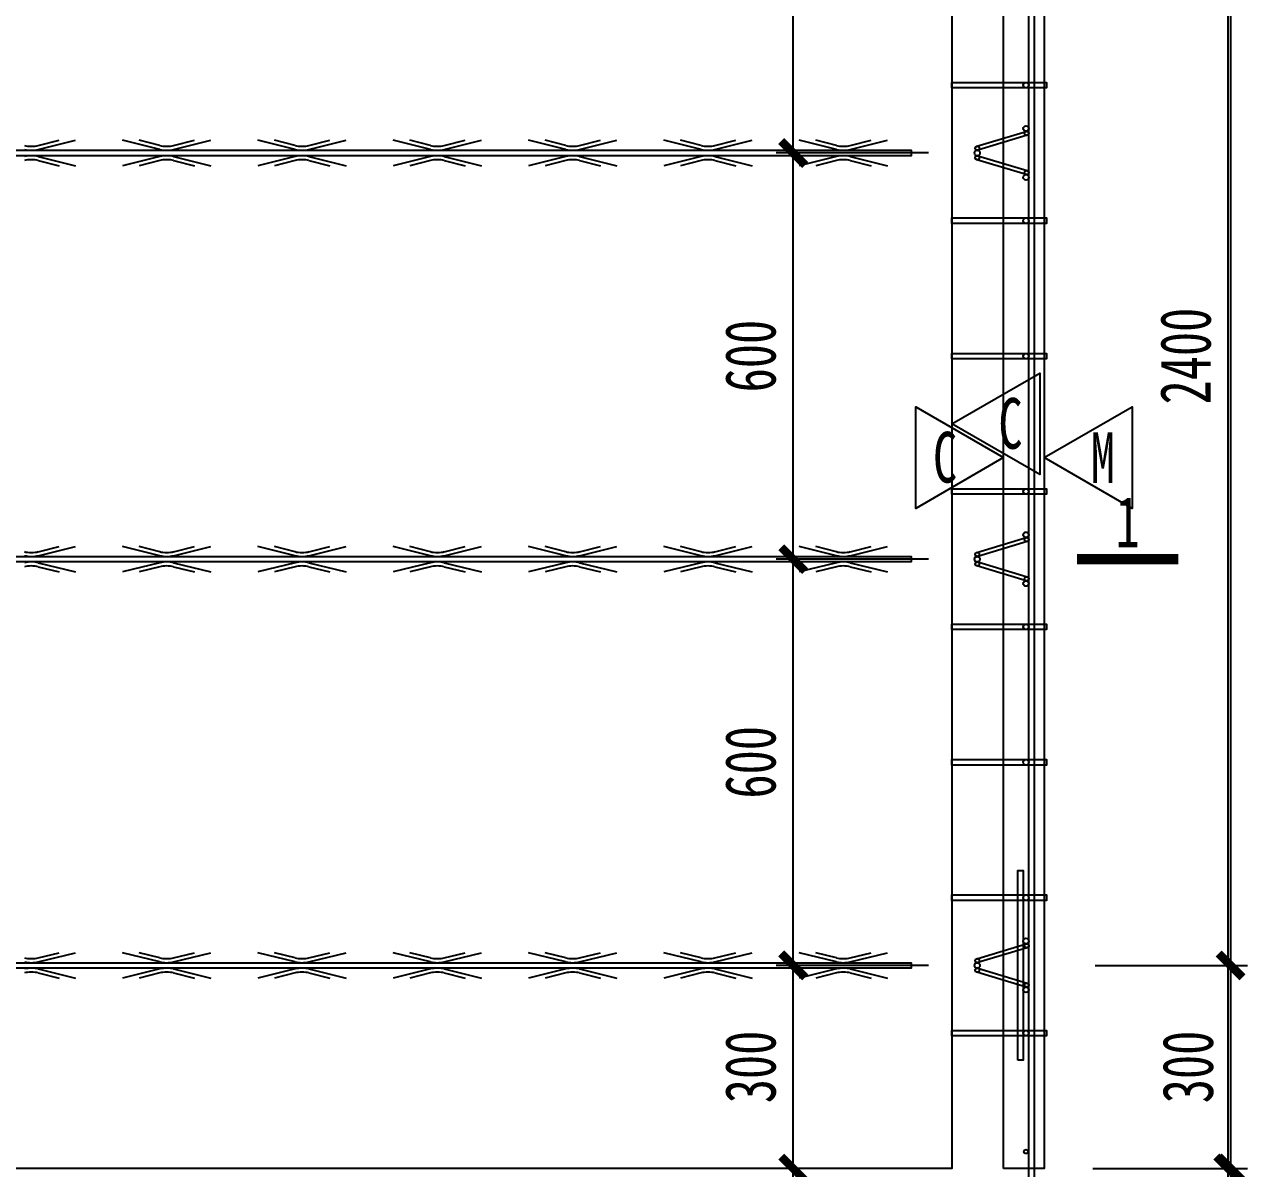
# Model space of a CAD drawing. Extents: x -524 to 129100, y -10500 to 1.
# Drawn here: x 52122 to 53930, y -3380 to -1690 of the extents above; entities that cross this region are included whole.
import ezdxf

# ---------------------------------------------------------------- set-up
doc = ezdxf.new("R2010")
doc.units = 0
doc.header["$LTSCALE"] = 250
doc.linetypes.add('BeePC_CENTER', pattern=[2, 1.25, -0.25, 0.25, -0.25])
doc.layers.get('0').update_dxf_attribs({"linetype": 'CONTINUOUS'})
doc.layers.get('Defpoints').update_dxf_attribs({"linetype": 'CONTINUOUS'})
for name, color, linetype in [('BeePC-CCBZ', 110, 'CONTINUOUS'), ('BeePC-GJ-LEVEL', 141, 'CONTINUOUS'), ('BeePC-GJ-Truss', 185, 'CONTINUOUS'), ('BeePC-TONG-ZT', 50, 'CONTINUOUS')]:
    doc.layers.add(name, color=color, linetype=linetype)
doc.styles.add('BeePC_Dim', font='simfang.ttf', dxfattribs={"width": 0.7})
doc.styles.add('BeePC_Text', font='simfang.ttf', dxfattribs={"width": 0.7})
doc.dimstyles.new('BeePC_DIM_25_25', dxfattribs={"dimtxt": 75, "dimasz": 25, "dimexe": 25, "dimexo": 0, "dimgap": 25, "dimtad": 1, "dimdec": 0, "dimzin": 0, "dimdsep": 46, "dimtxsty": 'BeePC_Dim', "dimblk": 'ARCHTICK', "dimcen": 0, "dimdle": 25, "dimclrt": 7, "dimadec": 0, "dimazin": 0, "dimtfac": 1, "dimtdec": 0, "dimtix": 1, "dimtmove": 2, "dimatfit": 3, "dimfxl": 250, "dimfxlon": 1, "dimtfill": 1, "dimtolj": 1, "dimtzin": 0, "dimarcsym": 0})

# ---------------------------------------------------------------- blocks, each defined once
blk = doc.blocks.new('剖切符号')
at = {"const_width": 15}
blk.add_lwpolyline([(0, 75), (0, -75)], dxfattribs=at)
blk = doc.blocks.new('_ArchTick')
at = {"color": 0, "linetype": 'ByBlock', "const_width": 0.5}
blk.add_lwpolyline([(-0.707, -0.707), (0.707, 0.707)], dxfattribs=at)
blk = doc.blocks.new('*D117')
at = {"layer": 'BeePC-CCBZ', "color": 0, "lineweight": -2, "transparency": 16777216}
for p, q in [((51932.6, -432.6), (51932.6, -207.6)), ((53492.8, -432.6), (53492.8, -207.6)), ((51907.6, -232.6), (53517.8, -232.6))]:
    blk.add_line(p, q, dxfattribs=at)
at = {"layer": 'Defpoints', "color": 0, "transparency": 16777216}
for p in [(53492.8, -232.6), (53492.8, -2179.6), (51932.6, -3079.6)]:
    blk.add_point(p, dxfattribs=at)
at = {"layer": 'BeePC-CCBZ', "color": 0, "lineweight": -2, "transparency": 16777216, "xscale": 25, "yscale": 25, "zscale": 25, "rotation": 180}
blk.add_blockref('_ArchTick', (51932.6, -232.6), dxfattribs=at)
at = {"layer": 'BeePC-CCBZ', "color": 0, "lineweight": -2, "transparency": 16777216, "xscale": 25, "yscale": 25, "zscale": 25}
blk.add_blockref('_ArchTick', (53492.8, -232.6), dxfattribs=at)
at = {"layer": 'BeePC-CCBZ', "color": 7, "linetype": 'BeePC_CENTER', "transparency": 16777216, "insert": (52712.7, -169.7), "char_height": 75, "attachment_point": 5, "style": 'BeePC_Dim', "bg_fill": 3, "box_fill_scale": 1.1, "bg_fill_color": 256, "bg_fill_true_color": 13158600, "bg_fill_transparency": 0}
blk.add_mtext('\\A1;1560', dxfattribs=at)
blk = doc.blocks.new('*D118')
at = {"layer": 'BeePC-CCBZ', "color": 0, "lineweight": -2, "transparency": 16777216}
for p, q in [((45872.3, -3926.6), (45872.3, -4151.6)), ((53492.8, -3926.6), (53492.8, -4151.6)), ((45847.3, -4126.6), (53517.8, -4126.6))]:
    blk.add_line(p, q, dxfattribs=at)
at = {"layer": 'Defpoints', "color": 0, "transparency": 16777216}
for p in [(45872.3, -2179.6), (53492.8, -2179.6), (53492.8, -4126.6)]:
    blk.add_point(p, dxfattribs=at)
at = {"layer": 'BeePC-CCBZ', "color": 0, "lineweight": -2, "transparency": 16777216, "xscale": 25, "yscale": 25, "zscale": 25, "rotation": 180}
blk.add_blockref('_ArchTick', (45872.3, -4126.6), dxfattribs=at)
at = {"layer": 'BeePC-CCBZ', "color": 0, "lineweight": -2, "transparency": 16777216, "xscale": 25, "yscale": 25, "zscale": 25}
blk.add_blockref('_ArchTick', (53492.8, -4126.6), dxfattribs=at)
at = {"layer": 'BeePC-CCBZ', "color": 7, "linetype": 'BeePC_CENTER', "transparency": 16777216, "insert": (49682.6, -4063.7), "char_height": 75, "attachment_point": 5, "style": 'BeePC_Dim', "bg_fill": 3, "box_fill_scale": 1.1, "bg_fill_color": 256, "bg_fill_true_color": 13158600, "bg_fill_transparency": 0}
blk.add_mtext('\\A1;7621', dxfattribs=at)
blk = doc.blocks.new('*D121')
at = {"layer": 'BeePC-CCBZ', "color": 0, "lineweight": -2, "transparency": 16777216}
for p, q in [((53904.8, -1254.6), (53904.8, -3104.6)), ((53704.8, -1279.6), (53929.8, -1279.6)), ((53704.8, -3079.6), (53929.8, -3079.6))]:
    blk.add_line(p, q, dxfattribs=at)
at = {"layer": 'Defpoints', "color": 0, "transparency": 16777216}
for p in [(47332.6, -1279.6), (47332.6, -3079.6), (53904.8, -3079.6)]:
    blk.add_point(p, dxfattribs=at)
at = {"layer": 'BeePC-CCBZ', "color": 0, "lineweight": -2, "transparency": 16777216, "xscale": 25, "yscale": 25, "zscale": 25}
for p, rotation in [((53904.8, -1279.6), 90), ((53904.8, -3079.6), 270)]:
    blk.add_blockref('_ArchTick', p, dxfattribs=dict(at, rotation=rotation))
at = {"layer": 'BeePC-CCBZ', "color": 7, "linetype": 'BeePC_CENTER', "transparency": 16777216, "insert": (53841.9, -2179.6), "char_height": 75, "attachment_point": 5, "rotation": 90, "style": 'BeePC_Dim', "bg_fill": 3, "box_fill_scale": 1.1, "bg_fill_color": 256, "bg_fill_true_color": 13158600, "bg_fill_transparency": 0}
blk.add_mtext('\\A1;1800', dxfattribs=at)
blk = doc.blocks.new('*D122')
at = {"layer": 'BeePC-CCBZ', "color": 0, "lineweight": -2, "transparency": 16777216}
for p, q in [((53904.8, -3054.6), (53904.8, -3404.6)), ((53704.8, -3079.6), (53929.8, -3079.6)), ((53704.8, -3379.6), (53929.8, -3379.6))]:
    blk.add_line(p, q, dxfattribs=at)
at = {"layer": 'Defpoints', "color": 0, "transparency": 16777216}
for p in [(47332.6, -3079.6), (49682.6, -3379.6), (53904.8, -3379.6)]:
    blk.add_point(p, dxfattribs=at)
at = {"layer": 'BeePC-CCBZ', "color": 0, "lineweight": -2, "transparency": 16777216, "xscale": 25, "yscale": 25, "zscale": 25}
for p, rotation in [((53904.8, -3079.6), 90), ((53904.8, -3379.6), 270)]:
    blk.add_blockref('_ArchTick', p, dxfattribs=dict(at, rotation=rotation))
at = {"layer": 'BeePC-CCBZ', "color": 7, "linetype": 'BeePC_CENTER', "transparency": 16777216, "insert": (53841.9, -3229.6), "char_height": 75, "attachment_point": 5, "rotation": 90, "style": 'BeePC_Dim', "bg_fill": 3, "box_fill_scale": 1.1, "bg_fill_color": 256, "bg_fill_true_color": 13158600, "bg_fill_transparency": 0}
blk.add_mtext('\\A1;300', dxfattribs=at)
blk = doc.blocks.new('*D127')
at = {"layer": 'BeePC-CCBZ', "color": 0, "lineweight": -2, "transparency": 16777216}
for p, q in [((53258.4, -3404.6), (53258.4, -3054.6)), ((53458.4, -3079.6), (53233.4, -3079.6)), ((53458.4, -3379.6), (53233.4, -3379.6))]:
    blk.add_line(p, q, dxfattribs=at)
at = {"layer": 'Defpoints', "color": 0, "transparency": 16777216}
for p in [(53258.4, -3079.6), (53530.4, -3079.6), (53599.4, -3379.6)]:
    blk.add_point(p, dxfattribs=at)
at = {"layer": 'BeePC-CCBZ', "color": 0, "lineweight": -2, "transparency": 16777216, "xscale": 25, "yscale": 25, "zscale": 25}
for p, rotation in [((53258.4, -3079.6), 90), ((53258.4, -3379.6), 270)]:
    blk.add_blockref('_ArchTick', p, dxfattribs=dict(at, rotation=rotation))
at = {"layer": 'BeePC-CCBZ', "color": 7, "linetype": 'BeePC_CENTER', "transparency": 16777216, "insert": (53195.5, -3229.6), "char_height": 75, "attachment_point": 5, "rotation": 90, "style": 'BeePC_Dim', "bg_fill": 3, "box_fill_scale": 1.1, "bg_fill_color": 256, "bg_fill_true_color": 13158600, "bg_fill_transparency": 0}
blk.add_mtext('\\A1;300', dxfattribs=at)
blk = doc.blocks.new('*D128')
at = {"layer": 'BeePC-CCBZ', "color": 0, "lineweight": -2, "transparency": 16777216}
for p, q in [((53258.4, -3104.6), (53258.4, -2454.6)), ((53458.4, -2479.6), (53233.4, -2479.6)), ((53458.4, -3079.6), (53233.4, -3079.6))]:
    blk.add_line(p, q, dxfattribs=at)
at = {"layer": 'Defpoints', "color": 0, "transparency": 16777216}
for p in [(53258.4, -2479.6), (53530.4, -2479.6), (53530.4, -3079.6)]:
    blk.add_point(p, dxfattribs=at)
at = {"layer": 'BeePC-CCBZ', "color": 0, "lineweight": -2, "transparency": 16777216, "xscale": 25, "yscale": 25, "zscale": 25}
for p, rotation in [((53258.4, -2479.6), 90), ((53258.4, -3079.6), 270)]:
    blk.add_blockref('_ArchTick', p, dxfattribs=dict(at, rotation=rotation))
at = {"layer": 'BeePC-CCBZ', "color": 7, "linetype": 'BeePC_CENTER', "transparency": 16777216, "insert": (53195.5, -2779.6), "char_height": 75, "attachment_point": 5, "rotation": 90, "style": 'BeePC_Dim', "bg_fill": 3, "box_fill_scale": 1.1, "bg_fill_color": 256, "bg_fill_true_color": 13158600, "bg_fill_transparency": 0}
blk.add_mtext('\\A1;600', dxfattribs=at)
blk = doc.blocks.new('*D129')
at = {"layer": 'BeePC-CCBZ', "color": 0, "lineweight": -2, "transparency": 16777216}
for p, q in [((53258.4, -2504.6), (53258.4, -1854.6)), ((53458.4, -1879.6), (53233.4, -1879.6)), ((53458.4, -2479.6), (53233.4, -2479.6))]:
    blk.add_line(p, q, dxfattribs=at)
at = {"layer": 'Defpoints', "color": 0, "transparency": 16777216}
for p in [(53258.4, -1879.6), (53530.4, -1879.6), (53530.4, -2479.6)]:
    blk.add_point(p, dxfattribs=at)
at = {"layer": 'BeePC-CCBZ', "color": 0, "lineweight": -2, "transparency": 16777216, "xscale": 25, "yscale": 25, "zscale": 25}
for p, rotation in [((53258.4, -1879.6), 90), ((53258.4, -2479.6), 270)]:
    blk.add_blockref('_ArchTick', p, dxfattribs=dict(at, rotation=rotation))
at = {"layer": 'BeePC-CCBZ', "color": 7, "linetype": 'BeePC_CENTER', "transparency": 16777216, "insert": (53195.5, -2179.6), "char_height": 75, "attachment_point": 5, "rotation": 90, "style": 'BeePC_Dim', "bg_fill": 3, "box_fill_scale": 1.1, "bg_fill_color": 256, "bg_fill_true_color": 13158600, "bg_fill_transparency": 0}
blk.add_mtext('\\A1;600', dxfattribs=at)
blk = doc.blocks.new('*D130')
at = {"layer": 'BeePC-CCBZ', "color": 0, "lineweight": -2, "transparency": 16777216}
for p, q in [((53258.4, -1904.6), (53258.4, -1254.6)), ((53458.4, -1279.6), (53233.4, -1279.6)), ((53458.4, -1879.6), (53233.4, -1879.6))]:
    blk.add_line(p, q, dxfattribs=at)
at = {"layer": 'Defpoints', "color": 0, "transparency": 16777216}
for p in [(53258.4, -1279.6), (53530.4, -1279.6), (53530.4, -1879.6)]:
    blk.add_point(p, dxfattribs=at)
at = {"layer": 'BeePC-CCBZ', "color": 0, "lineweight": -2, "transparency": 16777216, "xscale": 25, "yscale": 25, "zscale": 25}
for p, rotation in [((53258.4, -1279.6), 90), ((53258.4, -1879.6), 270)]:
    blk.add_blockref('_ArchTick', p, dxfattribs=dict(at, rotation=rotation))
at = {"layer": 'BeePC-CCBZ', "color": 7, "linetype": 'BeePC_CENTER', "transparency": 16777216, "insert": (53195.5, -1579.6), "char_height": 75, "attachment_point": 5, "rotation": 90, "style": 'BeePC_Dim', "bg_fill": 3, "box_fill_scale": 1.1, "bg_fill_color": 256, "bg_fill_true_color": 13158600, "bg_fill_transparency": 0}
blk.add_mtext('\\A1;600', dxfattribs=at)
blk = doc.blocks.new('*D132')
at = {"layer": 'BeePC-CCBZ', "color": 0, "lineweight": -2, "transparency": 16777216}
for p, q in [((53569.4, -3926.6), (53569.4, -4151.6)), ((53629.4, -3926.6), (53629.4, -4151.6)), ((53544.4, -4126.6), (53654.4, -4126.6))]:
    blk.add_line(p, q, dxfattribs=at)
at = {"layer": 'Defpoints', "color": 0, "transparency": 16777216}
for p in [(53569.4, -2179.6), (53629.4, -2179.6), (53629.4, -4126.6)]:
    blk.add_point(p, dxfattribs=at)
at = {"layer": 'BeePC-CCBZ', "color": 0, "lineweight": -2, "transparency": 16777216, "xscale": 25, "yscale": 25, "zscale": 25}
blk.add_blockref('_ArchTick', (53569.4, -4126.6), dxfattribs=at)
at = {"layer": 'BeePC-CCBZ', "color": 0, "lineweight": -2, "transparency": 16777216, "xscale": 25, "yscale": 25, "zscale": 25, "rotation": 180}
blk.add_blockref('_ArchTick', (53629.4, -4126.6), dxfattribs=at)
at = {"layer": 'BeePC-CCBZ', "color": 7, "linetype": 'BeePC_CENTER', "transparency": 16777216, "insert": (53599.4, -4063.7), "char_height": 75, "attachment_point": 5, "style": 'BeePC_Dim', "bg_fill": 3, "box_fill_scale": 1.1, "bg_fill_color": 256, "bg_fill_true_color": 13158600, "bg_fill_transparency": 0}
blk.add_mtext('\\A1;60', dxfattribs=at)
blk = doc.blocks.new('*D133')
at = {"layer": 'BeePC-CCBZ', "color": 0, "lineweight": -2, "transparency": 16777216}
for p, q in [((53901.4, -3404.6), (53901.4, -954.6)), ((53701.4, -979.6), (53926.4, -979.6)), ((53701.4, -3379.6), (53926.4, -3379.6))]:
    blk.add_line(p, q, dxfattribs=at)
at = {"layer": 'Defpoints', "color": 0, "transparency": 16777216}
for p in [(53599.4, -979.6), (53901.4, -979.6), (53599.4, -3379.6)]:
    blk.add_point(p, dxfattribs=at)
at = {"layer": 'BeePC-CCBZ', "color": 0, "lineweight": -2, "transparency": 16777216, "xscale": 25, "yscale": 25, "zscale": 25}
for p, rotation in [((53901.4, -979.6), 90), ((53901.4, -3379.6), 270)]:
    blk.add_blockref('_ArchTick', p, dxfattribs=dict(at, rotation=rotation))
at = {"layer": 'BeePC-CCBZ', "color": 7, "linetype": 'BeePC_CENTER', "transparency": 16777216, "insert": (53838.5, -2179.6), "char_height": 75, "attachment_point": 5, "rotation": 90, "style": 'BeePC_Dim', "bg_fill": 3, "box_fill_scale": 1.1, "bg_fill_color": 256, "bg_fill_true_color": 13158600, "bg_fill_transparency": 0}
blk.add_mtext('\\A1;2400', dxfattribs=at)

msp = doc.modelspace()

# ---------------------------------------------------------------- linework, layer by layer
msp.add_lwpolyline([(53590.4, -3219.6), (53590.4, -2939.6), (53598.4, -2939.6), (53598.4, -3219.6), (53590.4, -3219.6)])
for points in [[(53492.8, -2279.6, 0), (53622.8, -2204.6, 0), (53622.8, -2354.6, 0)], [(53569.4, -2329.6, 0), (53439.5, -2404.6, 0), (53439.5, -2254.6, 0)], [(53629.4, -2329.6, 0), (53759.3, -2254.6, 0), (53759.3, -2404.6, 0)]]:
    msp.add_polyline3d(points, close=True)
at = {"layer": 'BeePC-GJ-LEVEL'}
msp.add_lwpolyline([(53606.4, -3830.6), (53606.4, -528.6, 0.668179), (53579.1, -517.3), (53550.8, -545.6), (53545.2, -539.9), (53573.5, -511.6, -0.668179), (53614.4, -528.6), (53614.4, -3830.6, -0.668179), (53573.5, -3847.6), (53545.2, -3819.3), (53550.8, -3813.6), (53579.1, -3841.9, 0.668179), (53606.4, -3830.6, -0.668179), (53579.1, -3841.9, 0.668179), (53606.4, -3830.6)], format="xyb", dxfattribs=at)
for points in [[(53492.8, -1775.6), (53632.8, -1775.6), (53632.8, -1783.6), (53492.8, -1783.6), (53492.8, -1775.6)], [(53492.8, -1975.6), (53632.8, -1975.6), (53632.8, -1983.6), (53492.8, -1983.6), (53492.8, -1975.6)], [(53492.8, -2175.6), (53632.8, -2175.6), (53632.8, -2183.6), (53492.8, -2183.6), (53492.8, -2175.6)], [(53492.8, -2375.6), (53632.8, -2375.6), (53632.8, -2383.6), (53492.8, -2383.6), (53492.8, -2375.6)], [(53492.8, -2575.6), (53632.8, -2575.6), (53632.8, -2583.6), (53492.8, -2583.6), (53492.8, -2575.6)], [(53492.8, -2775.6), (53632.8, -2775.6), (53632.8, -2783.6), (53492.8, -2783.6), (53492.8, -2775.6)], [(53492.8, -2975.6), (53632.8, -2975.6), (53632.8, -2983.6), (53492.8, -2983.6), (53492.8, -2975.6)], [(53492.8, -3175.6), (53632.8, -3175.6), (53632.8, -3183.6), (53492.8, -3183.6), (53492.8, -3175.6)]]:
    msp.add_lwpolyline(points, dxfattribs=at)
for centre, radius in [((53602.4, -1779.6), 4), ((53602.4, -1779.6), 4), ((53602.4, -1779.6), 4), ((53602.4, -1979.6), 4), ((53602.4, -1979.6), 4), ((53602.4, -1979.6), 4), ((53602.4, -2179.6), 4), ((53602.4, -2179.6), 4), ((53602.4, -2179.6), 4), ((53602.4, -2379.6), 4), ((53602.4, -2379.6), 4), ((53602.4, -2379.6), 4), ((53602.4, -2579.6), 4), ((53602.4, -2579.6), 4), ((53602.4, -2579.6), 4), ((53602.4, -2779.6), 4), ((53602.4, -2779.6), 4), ((53602.4, -2779.6), 4), ((53602.4, -2979.6), 4), ((53602.4, -2979.6), 4), ((53602.4, -2979.6), 4), ((53602.4, -3179.6), 4), ((53602.4, -3179.6), 4), ((53602.4, -3179.6), 4), ((53602.4, -3354.6), 3), ((53602.4, -3354.6), 3), ((53602.4, -3354.6), 3)]:
    msp.add_circle(centre, radius, dxfattribs=at)
at = {"layer": 'BeePC-GJ-Truss'}
for points in [[(45932.6, -1875.6), (53432.6, -1875.6), (53432.6, -1883.6), (45932.6, -1883.6), (45932.6, -1875.6), (45936, -1875.5), (45939.2, -1875.1), (45942.8, -1874.5), (45997.8, -1860.9)], [(52142.8, -1874.5), (52197.8, -1860.9)], [(52142.8, -1868.5), (52173.5, -1860.9)], [(52322.4, -1874.5), (52267.4, -1860.9)], [(52322.4, -1868.5), (52291.7, -1860.9)], [(52342.8, -1874.5), (52397.8, -1860.9)], [(52342.8, -1868.5), (52373.5, -1860.9)], [(52522.4, -1874.5), (52467.4, -1860.9)], [(52522.4, -1868.5), (52491.7, -1860.9)], [(52542.8, -1874.5), (52597.8, -1860.9)], [(52542.8, -1868.5), (52573.5, -1860.9)], [(52722.4, -1874.5), (52667.4, -1860.9)], [(52722.4, -1868.5), (52691.7, -1860.9)], [(52742.8, -1874.5), (52797.8, -1860.9)], [(52742.8, -1868.5), (52773.5, -1860.9)], [(52922.4, -1874.5), (52867.4, -1860.9)], [(52922.4, -1868.5), (52891.7, -1860.9)], [(52942.8, -1874.5), (52997.8, -1860.9)], [(52942.8, -1868.5), (52973.5, -1860.9)], [(53122.4, -1874.5), (53067.4, -1860.9)], [(53122.4, -1868.5), (53091.7, -1860.9)], [(53142.8, -1874.5), (53197.8, -1860.9)], [(53142.8, -1868.5), (53173.5, -1860.9)], [(53322.4, -1874.5), (53267.4, -1860.9)], [(53322.4, -1868.5), (53291.7, -1860.9)], [(53342.8, -1874.5), (53397.8, -1860.9)], [(53342.8, -1868.5), (53373.5, -1860.9)], [(52142.8, -1884.8), (52197.8, -1898.4)], [(52142.8, -1890.8), (52173.5, -1898.4)], [(52322.4, -1884.8), (52267.4, -1898.4)], [(52322.4, -1890.8), (52291.7, -1898.4)], [(52342.8, -1884.8), (52397.8, -1898.4)], [(52342.8, -1890.8), (52373.5, -1898.4)], [(52522.4, -1884.8), (52467.4, -1898.4)], [(52522.4, -1890.8), (52491.7, -1898.4)], [(52542.8, -1884.8), (52597.8, -1898.4)], [(52542.8, -1890.8), (52573.5, -1898.4)], [(52722.4, -1884.8), (52667.4, -1898.4)], [(52722.4, -1890.8), (52691.7, -1898.4)], [(52742.8, -1884.8), (52797.8, -1898.4)], [(52742.8, -1890.8), (52773.5, -1898.4)], [(52922.4, -1884.8), (52867.4, -1898.4)], [(52922.4, -1890.8), (52891.7, -1898.4)], [(52942.8, -1884.8), (52997.8, -1898.4)], [(52942.8, -1890.8), (52973.5, -1898.4)], [(53122.4, -1884.8), (53067.4, -1898.4)], [(53122.4, -1890.8), (53091.7, -1898.4)], [(53142.8, -1884.8), (53197.8, -1898.4)], [(53142.8, -1890.8), (53173.5, -1898.4)], [(53322.4, -1884.8), (53267.4, -1898.4)], [(53322.4, -1890.8), (53291.7, -1898.4)], [(53342.8, -1884.8), (53397.8, -1898.4)], [(53342.8, -1890.8), (53373.5, -1898.4)], [(45932.6, -2475.6), (53432.6, -2475.6), (53432.6, -2483.6), (45932.6, -2483.6), (45932.6, -2475.6), (45936, -2475.5), (45939.2, -2475.1), (45942.8, -2474.5), (45997.8, -2460.9)], [(52142.8, -2474.5), (52197.8, -2460.9)], [(52142.8, -2468.5), (52173.5, -2460.9)], [(52322.4, -2474.5), (52267.4, -2460.9)], [(52322.4, -2468.5), (52291.7, -2460.9)], [(52342.8, -2474.5), (52397.8, -2460.9)], [(52342.8, -2468.5), (52373.5, -2460.9)], [(52522.4, -2474.5), (52467.4, -2460.9)], [(52522.4, -2468.5), (52491.7, -2460.9)], [(52542.8, -2474.5), (52597.8, -2460.9)], [(52542.8, -2468.5), (52573.5, -2460.9)], [(52722.4, -2474.5), (52667.4, -2460.9)], [(52722.4, -2468.5), (52691.7, -2460.9)], [(52742.8, -2474.5), (52797.8, -2460.9)], [(52742.8, -2468.5), (52773.5, -2460.9)], [(52922.4, -2474.5), (52867.4, -2460.9)], [(52922.4, -2468.5), (52891.7, -2460.9)], [(52942.8, -2474.5), (52997.8, -2460.9)], [(52942.8, -2468.5), (52973.5, -2460.9)], [(53122.4, -2474.5), (53067.4, -2460.9)], [(53122.4, -2468.5), (53091.7, -2460.9)], [(53142.8, -2474.5), (53197.8, -2460.9)], [(53142.8, -2468.5), (53173.5, -2460.9)], [(53322.4, -2474.5), (53267.4, -2460.9)], [(53322.4, -2468.5), (53291.7, -2460.9)], [(53342.8, -2474.5), (53397.8, -2460.9)], [(53342.8, -2468.5), (53373.5, -2460.9)], [(52142.8, -2484.8), (52197.8, -2498.4)], [(52142.8, -2490.8), (52173.5, -2498.4)], [(52322.4, -2484.8), (52267.4, -2498.4)], [(52322.4, -2490.8), (52291.7, -2498.4)], [(52342.8, -2484.8), (52397.8, -2498.4)], [(52342.8, -2490.8), (52373.5, -2498.4)], [(52522.4, -2484.8), (52467.4, -2498.4)], [(52522.4, -2490.8), (52491.7, -2498.4)], [(52542.8, -2484.8), (52597.8, -2498.4)], [(52542.8, -2490.8), (52573.5, -2498.4)], [(52722.4, -2484.8), (52667.4, -2498.4)], [(52722.4, -2490.8), (52691.7, -2498.4)], [(52742.8, -2484.8), (52797.8, -2498.4)], [(52742.8, -2490.8), (52773.5, -2498.4)], [(52922.4, -2484.8), (52867.4, -2498.4)], [(52922.4, -2490.8), (52891.7, -2498.4)], [(52942.8, -2484.8), (52997.8, -2498.4)], [(52942.8, -2490.8), (52973.5, -2498.4)], [(53122.4, -2484.8), (53067.4, -2498.4)], [(53122.4, -2490.8), (53091.7, -2498.4)], [(53142.8, -2484.8), (53197.8, -2498.4)], [(53142.8, -2490.8), (53173.5, -2498.4)], [(53322.4, -2484.8), (53267.4, -2498.4)], [(53322.4, -2490.8), (53291.7, -2498.4)], [(53342.8, -2484.8), (53397.8, -2498.4)], [(53342.8, -2490.8), (53373.5, -2498.4)], [(45932.6, -3075.6), (53432.6, -3075.6), (53432.6, -3083.6), (45932.6, -3083.6), (45932.6, -3075.6), (45936, -3075.5), (45939.2, -3075.1), (45942.8, -3074.5), (45997.8, -3060.9)], [(52142.8, -3074.5), (52197.8, -3060.9)], [(52142.8, -3068.5), (52173.5, -3060.9)], [(52322.4, -3074.5), (52267.4, -3060.9)], [(52322.4, -3068.5), (52291.7, -3060.9)], [(52342.8, -3074.5), (52397.8, -3060.9)], [(52342.8, -3068.5), (52373.5, -3060.9)], [(52522.4, -3074.5), (52467.4, -3060.9)], [(52522.4, -3068.5), (52491.7, -3060.9)], [(52542.8, -3074.5), (52597.8, -3060.9)], [(52542.8, -3068.5), (52573.5, -3060.9)], [(52722.4, -3074.5), (52667.4, -3060.9)], [(52722.4, -3068.5), (52691.7, -3060.9)], [(52742.8, -3074.5), (52797.8, -3060.9)], [(52742.8, -3068.5), (52773.5, -3060.9)], [(52922.4, -3074.5), (52867.4, -3060.9)], [(52922.4, -3068.5), (52891.7, -3060.9)], [(52942.8, -3074.5), (52997.8, -3060.9)], [(52942.8, -3068.5), (52973.5, -3060.9)], [(53122.4, -3074.5), (53067.4, -3060.9)], [(53122.4, -3068.5), (53091.7, -3060.9)], [(53142.8, -3074.5), (53197.8, -3060.9)], [(53142.8, -3068.5), (53173.5, -3060.9)], [(53322.4, -3074.5), (53267.4, -3060.9)], [(53322.4, -3068.5), (53291.7, -3060.9)], [(53342.8, -3074.5), (53397.8, -3060.9)], [(53342.8, -3068.5), (53373.5, -3060.9)], [(52142.8, -3084.8), (52197.8, -3098.4)], [(52142.8, -3090.8), (52173.5, -3098.4)], [(52322.4, -3084.8), (52267.4, -3098.4)], [(52322.4, -3090.8), (52291.7, -3098.4)], [(52342.8, -3084.8), (52397.8, -3098.4)], [(52342.8, -3090.8), (52373.5, -3098.4)], [(52522.4, -3084.8), (52467.4, -3098.4)], [(52522.4, -3090.8), (52491.7, -3098.4)], [(52542.8, -3084.8), (52597.8, -3098.4)], [(52542.8, -3090.8), (52573.5, -3098.4)], [(52722.4, -3084.8), (52667.4, -3098.4)], [(52722.4, -3090.8), (52691.7, -3098.4)], [(52742.8, -3084.8), (52797.8, -3098.4)], [(52742.8, -3090.8), (52773.5, -3098.4)], [(52922.4, -3084.8), (52867.4, -3098.4)], [(52922.4, -3090.8), (52891.7, -3098.4)], [(52942.8, -3084.8), (52997.8, -3098.4)], [(52942.8, -3090.8), (52973.5, -3098.4)], [(53122.4, -3084.8), (53067.4, -3098.4)], [(53122.4, -3090.8), (53091.7, -3098.4)], [(53142.8, -3084.8), (53197.8, -3098.4)], [(53142.8, -3090.8), (53173.5, -3098.4)], [(53322.4, -3084.8), (53267.4, -3098.4)], [(53322.4, -3090.8), (53291.7, -3098.4)], [(53342.8, -3084.8), (53397.8, -3098.4)], [(53342.8, -3090.8), (53373.5, -3098.4)]]:
    msp.add_lwpolyline(points, dxfattribs=at)
for points in [[(53529.6, -1869.7), (53602.6, -1847.7, -1), (53604.3, -1853.5), (53531.3, -1875.5, -1), (53529.6, -1869.7)], [(53602.6, -1911.5), (53529.6, -1889.5, -1), (53531.3, -1883.7), (53604.3, -1905.7, -1), (53602.6, -1911.5)], [(53529.6, -2469.7), (53602.6, -2447.7, -1), (53604.3, -2453.5), (53531.3, -2475.5, -1), (53529.6, -2469.7)], [(53602.6, -2511.5), (53529.6, -2489.5, -1), (53531.3, -2483.7), (53604.3, -2505.7, -1), (53602.6, -2511.5)], [(53529.6, -3069.7), (53602.6, -3047.7, -1), (53604.3, -3053.5), (53531.3, -3075.5, -1), (53529.6, -3069.7)], [(53602.6, -3111.5), (53529.6, -3089.5, -1), (53531.3, -3083.7), (53604.3, -3105.7, -1), (53602.6, -3111.5)]]:
    msp.add_lwpolyline(points, format="xyb", dxfattribs=at)
for centre, radius in [((53602.4, -1843.6), 4), ((53603.4, -1850.6), 3), ((53530.4, -1879.6), 4), ((53530.4, -1879.6), 4), ((53530.4, -1872.6), 3), ((53530.4, -1886.6), 3), ((53602.4, -1915.6), 4), ((53603.4, -1908.6), 3), ((53602.4, -2443.6), 4), ((53603.4, -2450.6), 3), ((53530.4, -2479.6), 4), ((53530.4, -2479.6), 4), ((53530.4, -2472.6), 3), ((53530.4, -2486.6), 3), ((53602.4, -2515.6), 4), ((53603.4, -2508.6), 3), ((53602.4, -3043.6), 4), ((53603.4, -3050.6), 3), ((53530.4, -3072.6), 3), ((53530.4, -3079.6), 4), ((53530.4, -3079.6), 4), ((53530.4, -3086.6), 3), ((53603.4, -3108.6), 3), ((53602.4, -3115.6), 4)]:
    msp.add_circle(centre, radius, dxfattribs=at)
for centre, major_axis, start_param, end_param in [((52131.4, -1866.2), (12, 0), 3.861169, 4.813041), ((52133.8, -1870.4), (18, 0), 4.026697, 4.647513), ((52133.8, -1866.2), (12, 0), 4.611737, 5.563609), ((52131.4, -1870.4), (18, 0), 4.777265, 5.398081), ((52331.4, -1866.2), (12, 0), 3.861169, 4.813041), ((52333.8, -1870.4), (18, 0), 4.026697, 4.647513), ((52333.8, -1866.2), (12, 0), 4.611737, 5.563609), ((52331.4, -1870.4), (18, 0), 4.777265, 5.398081), ((52531.4, -1866.2), (12, 0), 3.861169, 4.813041), ((52533.8, -1870.4), (18, 0), 4.026697, 4.647513), ((52533.8, -1866.2), (12, 0), 4.611737, 5.563609), ((52531.4, -1870.4), (18, 0), 4.777265, 5.398081), ((52731.4, -1866.2), (12, 0), 3.861169, 4.813041), ((52733.8, -1870.4), (18, 0), 4.026697, 4.647513), ((52733.8, -1866.2), (12, 0), 4.611737, 5.563609), ((52731.4, -1870.4), (18, 0), 4.777265, 5.398081), ((52931.4, -1866.2), (12, 0), 3.861169, 4.813041), ((52933.8, -1870.4), (18, 0), 4.026697, 4.647513), ((52933.8, -1866.2), (12, 0), 4.611737, 5.563609), ((52931.4, -1870.4), (18, 0), 4.777265, 5.398081), ((53131.4, -1866.2), (12, 0), 3.861169, 4.813041), ((53133.8, -1870.4), (18, 0), 4.026697, 4.647513), ((53133.8, -1866.2), (12, 0), 4.611737, 5.563609), ((53131.4, -1870.4), (18, 0), 4.777265, 5.398081), ((53331.4, -1866.2), (12, 0), 3.861169, 4.813041), ((53333.8, -1870.4), (18, 0), 4.026697, 4.647513), ((53333.8, -1866.2), (12, 0), 4.611737, 5.563609), ((53331.4, -1870.4), (18, 0), 4.777265, 5.398081), ((52133.8, -1888.8), (18, 0), 1.635672, 2.256488), ((52131.4, -1893.1), (12, 0), 1.470144, 2.422017), ((52131.4, -1888.8), (18, 0), 0.885104, 1.50592), ((52133.8, -1893.1), (12, 0), 0.719576, 1.671449), ((52333.8, -1888.8), (18, 0), 1.635672, 2.256488), ((52331.4, -1893.1), (12, 0), 1.470144, 2.422017), ((52331.4, -1888.8), (18, 0), 0.885104, 1.50592), ((52333.8, -1893.1), (12, 0), 0.719576, 1.671449), ((52533.8, -1888.8), (18, 0), 1.635672, 2.256488), ((52531.4, -1893.1), (12, 0), 1.470144, 2.422017), ((52531.4, -1888.8), (18, 0), 0.885104, 1.50592), ((52533.8, -1893.1), (12, 0), 0.719576, 1.671449), ((52733.8, -1888.8), (18, 0), 1.635672, 2.256488), ((52731.4, -1893.1), (12, 0), 1.470144, 2.422017), ((52731.4, -1888.8), (18, 0), 0.885104, 1.50592), ((52733.8, -1893.1), (12, 0), 0.719576, 1.671449), ((52933.8, -1888.8), (18, 0), 1.635672, 2.256488), ((52931.4, -1893.1), (12, 0), 1.470144, 2.422017), ((52931.4, -1888.8), (18, 0), 0.885104, 1.50592), ((52933.8, -1893.1), (12, 0), 0.719576, 1.671449), ((53133.8, -1888.8), (18, 0), 1.635672, 2.256488), ((53131.4, -1893.1), (12, 0), 1.470144, 2.422017), ((53131.4, -1888.8), (18, 0), 0.885104, 1.50592), ((53133.8, -1893.1), (12, 0), 0.719576, 1.671449), ((53333.8, -1888.8), (18, 0), 1.635672, 2.256488), ((53331.4, -1893.1), (12, 0), 1.470144, 2.422017), ((53331.4, -1888.8), (18, 0), 0.885104, 1.50592), ((53333.8, -1893.1), (12, 0), 0.719576, 1.671449), ((52131.4, -2466.2), (12, 0), 3.861169, 4.813041), ((52133.8, -2470.4), (18, 0), 4.026697, 4.647513), ((52133.8, -2466.2), (12, 0), 4.611737, 5.563609), ((52131.4, -2470.4), (18, 0), 4.777265, 5.398081), ((52331.4, -2466.2), (12, 0), 3.861169, 4.813041), ((52333.8, -2470.4), (18, 0), 4.026697, 4.647513), ((52333.8, -2466.2), (12, 0), 4.611737, 5.563609), ((52331.4, -2470.4), (18, 0), 4.777265, 5.398081), ((52531.4, -2466.2), (12, 0), 3.861169, 4.813041), ((52533.8, -2470.4), (18, 0), 4.026697, 4.647513), ((52533.8, -2466.2), (12, 0), 4.611737, 5.563609), ((52531.4, -2470.4), (18, 0), 4.777265, 5.398081), ((52731.4, -2466.2), (12, 0), 3.861169, 4.813041), ((52733.8, -2470.4), (18, 0), 4.026697, 4.647513), ((52733.8, -2466.2), (12, 0), 4.611737, 5.563609), ((52731.4, -2470.4), (18, 0), 4.777265, 5.398081), ((52931.4, -2466.2), (12, 0), 3.861169, 4.813041), ((52933.8, -2470.4), (18, 0), 4.026697, 4.647513), ((52933.8, -2466.2), (12, 0), 4.611737, 5.563609), ((52931.4, -2470.4), (18, 0), 4.777265, 5.398081), ((53131.4, -2466.2), (12, 0), 3.861169, 4.813041), ((53133.8, -2470.4), (18, 0), 4.026697, 4.647513), ((53133.8, -2466.2), (12, 0), 4.611737, 5.563609), ((53131.4, -2470.4), (18, 0), 4.777265, 5.398081), ((53331.4, -2466.2), (12, 0), 3.861169, 4.813041), ((53333.8, -2470.4), (18, 0), 4.026697, 4.647513), ((53333.8, -2466.2), (12, 0), 4.611737, 5.563609), ((53331.4, -2470.4), (18, 0), 4.777265, 5.398081), ((52133.8, -2488.8), (18, 0), 1.635672, 2.256488), ((52131.4, -2493.1), (12, 0), 1.470144, 2.422017), ((52131.4, -2488.8), (18, 0), 0.885104, 1.50592), ((52133.8, -2493.1), (12, 0), 0.719576, 1.671449), ((52333.8, -2488.8), (18, 0), 1.635672, 2.256488), ((52331.4, -2493.1), (12, 0), 1.470144, 2.422017), ((52331.4, -2488.8), (18, 0), 0.885104, 1.50592), ((52333.8, -2493.1), (12, 0), 0.719576, 1.671449), ((52533.8, -2488.8), (18, 0), 1.635672, 2.256488), ((52531.4, -2493.1), (12, 0), 1.470144, 2.422017), ((52531.4, -2488.8), (18, 0), 0.885104, 1.50592), ((52533.8, -2493.1), (12, 0), 0.719576, 1.671449), ((52733.8, -2488.8), (18, 0), 1.635672, 2.256488), ((52731.4, -2493.1), (12, 0), 1.470144, 2.422017), ((52731.4, -2488.8), (18, 0), 0.885104, 1.50592), ((52733.8, -2493.1), (12, 0), 0.719576, 1.671449), ((52933.8, -2488.8), (18, 0), 1.635672, 2.256488), ((52931.4, -2493.1), (12, 0), 1.470144, 2.422017), ((52931.4, -2488.8), (18, 0), 0.885104, 1.50592), ((52933.8, -2493.1), (12, 0), 0.719576, 1.671449), ((53133.8, -2488.8), (18, 0), 1.635672, 2.256488), ((53131.4, -2493.1), (12, 0), 1.470144, 2.422017), ((53131.4, -2488.8), (18, 0), 0.885104, 1.50592), ((53133.8, -2493.1), (12, 0), 0.719576, 1.671449), ((53333.8, -2488.8), (18, 0), 1.635672, 2.256488), ((53331.4, -2493.1), (12, 0), 1.470144, 2.422017), ((53331.4, -2488.8), (18, 0), 0.885104, 1.50592), ((53333.8, -2493.1), (12, 0), 0.719576, 1.671449), ((52131.4, -3066.2), (12, 0), 3.861169, 4.813041), ((52133.8, -3066.2), (12, 0), 4.611737, 5.563609), ((52331.4, -3066.2), (12, 0), 3.861169, 4.813041), ((52333.8, -3066.2), (12, 0), 4.611737, 5.563609), ((52531.4, -3066.2), (12, 0), 3.861169, 4.813041), ((52533.8, -3066.2), (12, 0), 4.611737, 5.563609), ((52731.4, -3066.2), (12, 0), 3.861169, 4.813041), ((52733.8, -3066.2), (12, 0), 4.611737, 5.563609), ((52931.4, -3066.2), (12, 0), 3.861169, 4.813041), ((52933.8, -3066.2), (12, 0), 4.611737, 5.563609), ((53131.4, -3066.2), (12, 0), 3.861169, 4.813041), ((53133.8, -3066.2), (12, 0), 4.611737, 5.563609), ((53331.4, -3066.2), (12, 0), 3.861169, 4.813041), ((53333.8, -3066.2), (12, 0), 4.611737, 5.563609), ((52133.8, -3070.4), (18, 0), 4.026697, 4.647513), ((52133.8, -3088.8), (18, 0), 1.635672, 2.256488), ((52131.4, -3093.1), (12, 0), 1.470144, 2.422017), ((52131.4, -3070.4), (18, 0), 4.777265, 5.398081), ((52131.4, -3088.8), (18, 0), 0.885104, 1.50592), ((52133.8, -3093.1), (12, 0), 0.719576, 1.671449), ((52333.8, -3070.4), (18, 0), 4.026697, 4.647513), ((52333.8, -3088.8), (18, 0), 1.635672, 2.256488), ((52331.4, -3093.1), (12, 0), 1.470144, 2.422017), ((52331.4, -3070.4), (18, 0), 4.777265, 5.398081), ((52331.4, -3088.8), (18, 0), 0.885104, 1.50592), ((52333.8, -3093.1), (12, 0), 0.719576, 1.671449), ((52533.8, -3070.4), (18, 0), 4.026697, 4.647513), ((52533.8, -3088.8), (18, 0), 1.635672, 2.256488), ((52531.4, -3093.1), (12, 0), 1.470144, 2.422017), ((52531.4, -3070.4), (18, 0), 4.777265, 5.398081), ((52531.4, -3088.8), (18, 0), 0.885104, 1.50592), ((52533.8, -3093.1), (12, 0), 0.719576, 1.671449), ((52733.8, -3070.4), (18, 0), 4.026697, 4.647513), ((52733.8, -3088.8), (18, 0), 1.635672, 2.256488), ((52731.4, -3093.1), (12, 0), 1.470144, 2.422017), ((52731.4, -3070.4), (18, 0), 4.777265, 5.398081), ((52731.4, -3088.8), (18, 0), 0.885104, 1.50592), ((52733.8, -3093.1), (12, 0), 0.719576, 1.671449), ((52933.8, -3070.4), (18, 0), 4.026697, 4.647513), ((52933.8, -3088.8), (18, 0), 1.635672, 2.256488), ((52931.4, -3093.1), (12, 0), 1.470144, 2.422017), ((52931.4, -3070.4), (18, 0), 4.777265, 5.398081), ((52931.4, -3088.8), (18, 0), 0.885104, 1.50592), ((52933.8, -3093.1), (12, 0), 0.719576, 1.671449), ((53133.8, -3070.4), (18, 0), 4.026697, 4.647513), ((53133.8, -3088.8), (18, 0), 1.635672, 2.256488), ((53131.4, -3093.1), (12, 0), 1.470144, 2.422017), ((53131.4, -3070.4), (18, 0), 4.777265, 5.398081), ((53131.4, -3088.8), (18, 0), 0.885104, 1.50592), ((53133.8, -3093.1), (12, 0), 0.719576, 1.671449), ((53333.8, -3070.4), (18, 0), 4.026697, 4.647513), ((53333.8, -3088.8), (18, 0), 1.635672, 2.256488), ((53331.4, -3093.1), (12, 0), 1.470144, 2.422017), ((53331.4, -3070.4), (18, 0), 4.777265, 5.398081), ((53331.4, -3088.8), (18, 0), 0.885104, 1.50592), ((53333.8, -3093.1), (12, 0), 0.719576, 1.671449)]:
    msp.add_ellipse(centre, major_axis=major_axis, ratio=0.288551, start_param=start_param, end_param=end_param, dxfattribs=at)
at = {"layer": 'BeePC-TONG-ZT'}
for points in [[(45872.3, -979.6), (53492.8, -979.6), (53492.8, -3379.6), (45872.3, -3379.6), (45872.3, -979.6)], [(53569.4, -3379.6), (53569.4, -979.6), (53629.4, -979.6), (53629.4, -3379.6), (53569.4, -3379.6)]]:
    msp.add_lwpolyline(points, dxfattribs=at)

# ---------------------------------------------------------------- block references
at = {"rotation": 90}
msp.add_blockref('剖切符号', (53752.8, -2479.6), dxfattribs=at)

# ---------------------------------------------------------------- texts
at = {"char_height": 75, "attachment_point": 5, "style": 'BeePC_Text'}
for s, insert in [('C', (53579.5, -2279.6)), ('C', (53482.8, -2329.6)), ('M', (53716, -2329.6)), ('1', (53752.8, -2424.6))]:
    msp.add_mtext(s, dxfattribs=dict(at, insert=insert))

# ---------------------------------------------------------------- next in the draw order: dimensions: what is measured, and where the dimension line sits
at = {"layer": 'BeePC-CCBZ'}
dim = msp.add_linear_dim(base=(53492.8, -232.6), p1=(51932.6, -3079.6), p2=(53492.8, -2179.6), angle=0, dimstyle='BeePC_DIM_25_25', override={"dimfxl": 200}, dxfattribs=at)
dim.commit()
dim.dimension.update_dxf_attribs({"geometry": '*D117', "text_midpoint": (52712.7, -169.7)})

# ---------------------------------------------------------------- next in the draw order: dimensions: what is measured, and where the dimension line sits
dim = msp.add_linear_dim(base=(53492.8486193, -4126.6183432), p1=(45872.3486193, -2179.6183432), p2=(53492.8486193, -2179.6183432), angle=0, dimstyle='BeePC_DIM_25_25', override={"dimfxl": 200}, dxfattribs=at)
dim.commit()
dim.dimension.update_dxf_attribs({"geometry": '*D118', "text_midpoint": (49682.5986193, -4063.7054303)})

# ---------------------------------------------------------------- next in the draw order: dimensions: what is measured, and where the dimension line sits
dim = msp.add_linear_dim(base=(53904.8, -3079.6), p1=(47332.6, -1279.6), p2=(47332.6, -3079.6), angle=90, dimstyle='BeePC_DIM_25_25', override={"dimfxl": 200}, dxfattribs=at)
dim.commit()
dim.dimension.update_dxf_attribs({"geometry": '*D121', "text_midpoint": (53841.9, -2179.6)})

# ---------------------------------------------------------------- next in the draw order: dimensions: what is measured, and where the dimension line sits
dim = msp.add_linear_dim(base=(53904.8, -3379.6), p1=(47332.6, -3079.6), p2=(49682.6, -3379.6), angle=90, dimstyle='BeePC_DIM_25_25', override={"dimfxl": 200}, dxfattribs=at)
dim.commit()
dim.dimension.update_dxf_attribs({"geometry": '*D122', "text_midpoint": (53841.9, -3229.6)})

# ---------------------------------------------------------------- next in the draw order: dimensions: what is measured, and where the dimension line sits
dim = msp.add_linear_dim(base=(53258.4, -3079.6), p1=(53599.4, -3379.6), p2=(53530.4, -3079.6), angle=90, dimstyle='BeePC_DIM_25_25', override={"dimfxl": 200}, dxfattribs=at)
dim.commit()
dim.dimension.update_dxf_attribs({"geometry": '*D127', "text_midpoint": (53195.5, -3229.6)})

# ---------------------------------------------------------------- next in the draw order: dimensions: what is measured, and where the dimension line sits
for base, p1, p2, angle, picture, middle in [((53629.4, -4126.6), (53569.4, -2179.6), (53629.4, -2179.6), 0, '*D132', (53599.4, -4063.7)), ((53258.4, -2479.6), (53530.4, -3079.6), (53530.4, -2479.6), 90, '*D128', (53195.5, -2779.6))]:
    dim = msp.add_linear_dim(base=base, p1=p1, p2=p2, angle=angle, dimstyle='BeePC_DIM_25_25', override={"dimfxl": 200}, dxfattribs=at)
    dim.commit()
    dim.dimension.update_dxf_attribs({"geometry": picture, "text_midpoint": middle})

# ---------------------------------------------------------------- next in the draw order: dimensions: what is measured, and where the dimension line sits
for base, p1, p2, picture, middle in [((53901.4, -979.6), (53599.4, -3379.6), (53599.4, -979.6), '*D133', (53838.5, -2179.6)), ((53258.4, -1879.6), (53530.4, -2479.6), (53530.4, -1879.6), '*D129', (53195.5, -2179.6))]:
    dim = msp.add_linear_dim(base=base, p1=p1, p2=p2, angle=90, dimstyle='BeePC_DIM_25_25', override={"dimfxl": 200}, dxfattribs=at)
    dim.commit()
    dim.dimension.update_dxf_attribs({"geometry": picture, "text_midpoint": middle})

# ---------------------------------------------------------------- next in the draw order: dimensions: what is measured, and where the dimension line sits
dim = msp.add_linear_dim(base=(53258.4, -1279.6), p1=(53530.4, -1879.6), p2=(53530.4, -1279.6), angle=90, dimstyle='BeePC_DIM_25_25', override={"dimfxl": 200}, dxfattribs=at)
dim.commit()
dim.dimension.update_dxf_attribs({"geometry": '*D130', "text_midpoint": (53195.5, -1579.6)})

doc.saveas('drawing.dxf')
